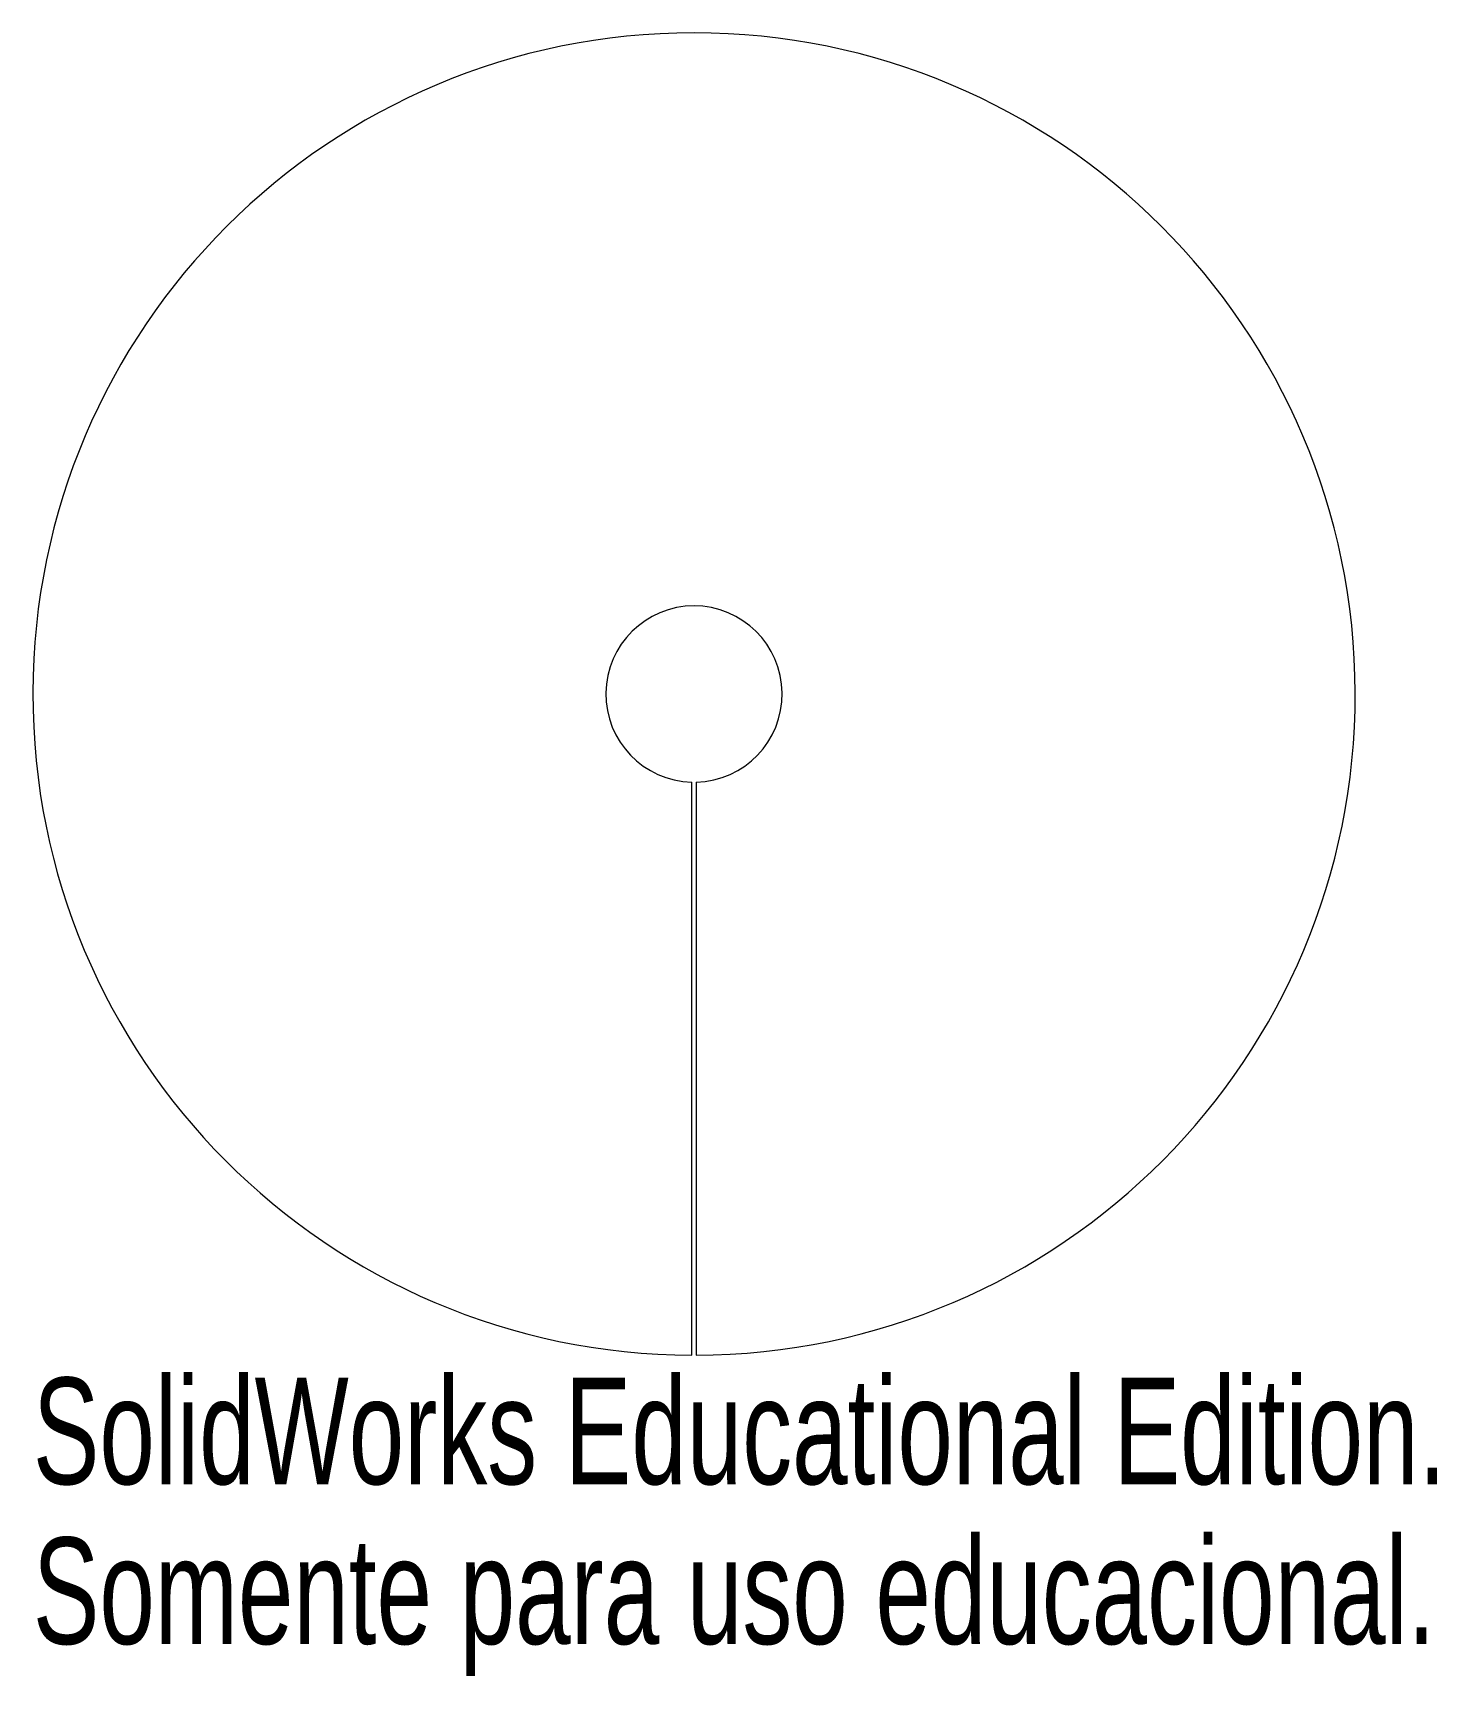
# Model space of a CAD drawing. Header units: millimetres. Extents: x -30 to 33.7, y -44.6 to 30.
import ezdxf

# ---------------------------------------------------------------- set-up
doc = ezdxf.new("R2010")
doc.units = ezdxf.units.MM
doc.styles.add('SLDTEXTSTYLE0', font='TXT', dxfattribs={"width": 0.7})

msp = doc.modelspace()

# ---------------------------------------------------------------- linework, layer by layer
at = {"color": 7, "linetype": 'Continuous', "lineweight": 15}
for p, q in [((-0.1, -30), (-0.1, -3.999)), ((0.1, -3.999), (0.1, -30))]:
    msp.add_line(p, q, dxfattribs=at)
for radius, start, end in [(30, 270.19099, 269.80901), (4, 271.43254, 268.56746)]:
    msp.add_arc((0, 0), radius, start, end, dxfattribs=at)

# ---------------------------------------------------------------- texts
at = {"color": 7, "linetype": 'Continuous', "char_height": 4.83362, "attachment_point": 1, "style": 'SLDTEXTSTYLE0'}
for s, insert in [('SolidWorks Educational Edition.', (-30, -31.019)), ('Somente para uso educacional.', (-30, -38.27))]:
    msp.add_mtext(s, dxfattribs=dict(at, insert=insert))

doc.saveas('drawing.dxf')
